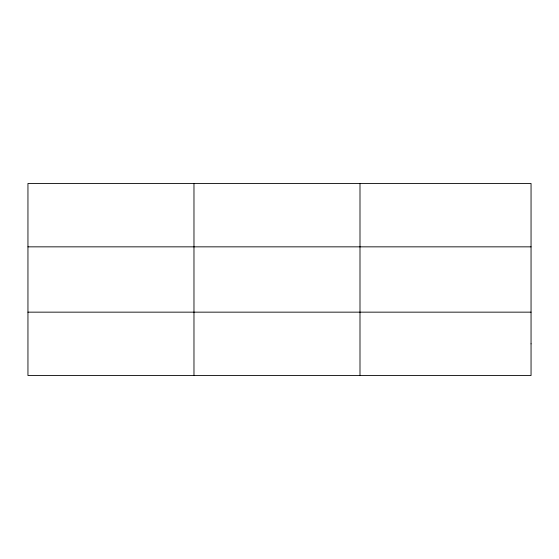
<?xml version="1.0" encoding="UTF-8"?>
<svg xmlns="http://www.w3.org/2000/svg" width="559" height="559" viewBox="0 0 559 559"><rect width="100%" height="100%" fill="white"/><g stroke="black" fill="none" stroke-linecap="round" stroke-linejoin="round"><path stroke-width="0.84" d="M193.973 375.529L193.973 183.471M359.996 375.529L359.996 183.471M27.95 246.847L531.05 246.847M27.95 312.153L531.05 312.153M531.05 343.841L531.05 375.529L27.95 375.529L27.95 183.471L531.05 183.471L531.05 343.841"/></g></svg>
